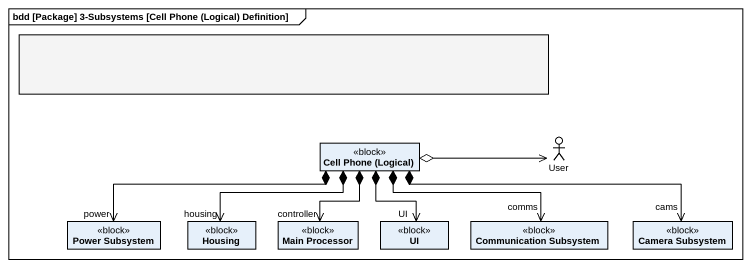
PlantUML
@startuml
mainframe bdd [Package] 3-Subsystems [Cell Phone (Logical) Definition]
allowmixing
hide circle
hide empty members
rectangle " " as rectangle1 #F4F4F4
actor User
class "Cell Phone (Logical)" as Cell_Phone_Logical <<block>>
class "Power Subsystem" as Power_Subsystem <<block>>
class Housing <<block>>
class "Main Processor" as Main_Processor <<block>>
class UI <<block>>
class "Communication Subsystem" as Communication_Subsystem <<block>>
class "Camera Subsystem" as Camera_Subsystem <<block>>
Cell_Phone_Logical o-right-> User
Cell_Phone_Logical *-left-> "power" Power_Subsystem
Cell_Phone_Logical *-left-> "housing" Housing
Cell_Phone_Logical *--> "controller" Main_Processor
Cell_Phone_Logical *--> "UI" UI
Cell_Phone_Logical *-right-> "comms" Communication_Subsystem
Cell_Phone_Logical *-right-> "cams" Camera_Subsystem
@enduml
